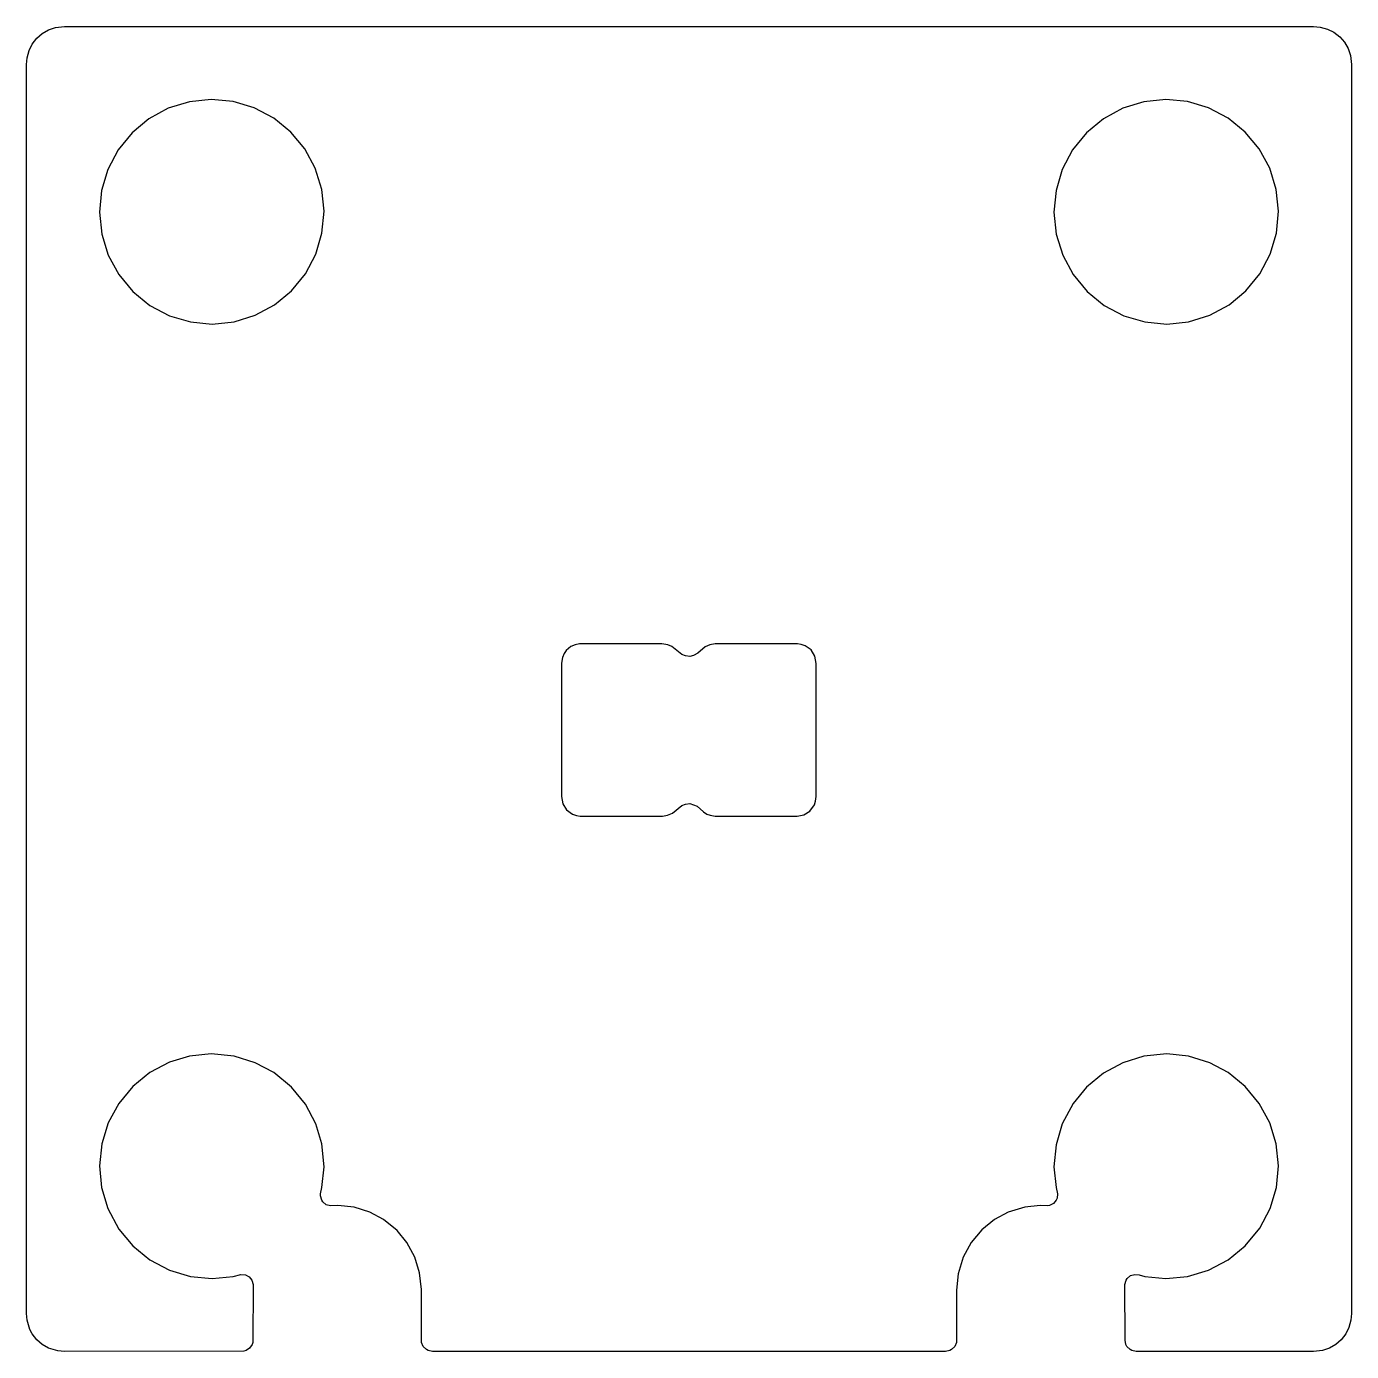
# Model space of a CAD drawing. Header units: millimetres. Extents: x -17.7 to 17.7, y -17.7 to 17.7.
import ezdxf

# ---------------------------------------------------------------- set-up
doc = ezdxf.new("R2010")
doc.units = ezdxf.units.MM

msp = doc.modelspace()

# ---------------------------------------------------------------- linework, layer by layer
for points in [[(-11.6558, -17.4585), (-11.6728, -17.5148), (-11.7379, -17.6121), (-11.8352, -17.6772), (-11.8915, -17.6942), (-16.6853, -17.7), (-16.8657, -17.6837), (-17.1087, -17.61), (-17.2784, -17.5127), (-17.4259, -17.3843), (-17.5454, -17.2295), (-17.61, -17.1087), (-17.6837, -16.8657), (-17.7, -16.6853), (-17.7, 16.6853), (-17.6837, 16.8657), (-17.6325, 17.0544), (-17.5454, 17.2295), (-17.4259, 17.3843), (-17.2784, 17.5127), (-17.1087, 17.61), (-16.9234, 17.6722), (-16.6853, 17.7), (16.6853, 17.7), (16.8657, 17.6837), (17.0544, 17.6325), (17.2295, 17.5454), (17.3843, 17.4259), (17.5127, 17.2784), (17.61, 17.1087), (17.6722, 16.9234), (17.7, 16.6853), (17.7, -16.6853), (17.6837, -16.8657), (17.6325, -17.0544), (17.5454, -17.2295), (17.4259, -17.3843), (17.2784, -17.5127), (17.1087, -17.61), (16.9234, -17.6722), (16.6853, -17.7), (11.95, -17.7), (11.8352, -17.6772), (11.7833, -17.6494), (11.7006, -17.5667), (11.6728, -17.5148), (11.65, -17.4), (11.6418, -15.9084), (11.6758, -15.7964), (11.7085, -15.7475), (11.799, -15.6732), (11.911, -15.6393), (12.0275, -15.6507), (12.1794, -15.6938), (12.7353, -15.7486), (13.3206, -15.6938), (13.8839, -15.5259), (14.4037, -15.2514), (14.8599, -14.8807), (15.2514, -14.4037), (15.5259, -13.8839), (15.6938, -13.3206), (15.7486, -12.7353), (15.6881, -12.1506), (15.5147, -11.589), (15.2351, -11.0719), (14.8599, -10.6193), (14.4037, -10.2486), (13.911, -9.9853), (13.3494, -9.8119), (12.7647, -9.7514), (12.1506, -9.8119), (11.589, -9.9853), (11.0719, -10.2649), (10.6193, -10.6401), (10.2649, -11.0719), (9.9741, -11.6161), (9.8062, -12.1794), (9.7514, -12.7647), (9.8062, -13.3206), (9.8467, -13.4837), (9.8352, -13.6002), (9.8127, -13.6546), (9.7384, -13.745), (9.6352, -13.8002), (9.5775, -13.8117), (9.3853, -13.8014), (8.9757, -13.8418), (8.526, -13.9782), (8.163, -14.1722), (7.8204, -14.4497), (7.5385, -14.7886), (7.3282, -15.176), (7.1918, -15.6257), (7.15, -16.0574), (7.1442, -17.4585), (7.0994, -17.5667), (7.0167, -17.6494), (6.9648, -17.6772), (6.85, -17.7), (-6.85, -17.7), (-6.9648, -17.6772), (-7.0167, -17.6494), (-7.0994, -17.5667), (-7.1442, -17.4585), (-7.1507, -16.0427), (-7.1975, -15.5969), (-7.3282, -15.176), (-7.5385, -14.7886), (-7.7997, -14.4704), (-8.163, -14.1722), (-8.526, -13.9782), (-8.9469, -13.8475), (-9.3853, -13.8014), (-9.5775, -13.8117), (-9.6895, -13.7777), (-9.78, -13.7035), (-9.8127, -13.6546), (-9.8467, -13.5425), (-9.8467, -13.4837), (-9.8062, -13.3206), (-9.7514, -12.7647), (-9.8119, -12.1506), (-9.9741, -11.6161), (-10.2486, -11.0963), (-10.6193, -10.6401), (-11.0963, -10.2486), (-11.589, -9.9853), (-12.1506, -9.8119), (-12.7647, -9.7514), (-13.3494, -9.8119), (-13.8839, -9.9741), (-14.4037, -10.2486), (-14.8599, -10.6193), (-15.2351, -11.0719), (-15.5147, -11.589), (-15.6881, -12.1506), (-15.7486, -12.7353), (-15.6938, -13.3206), (-15.5259, -13.8839), (-15.2351, -14.4281), (-14.8599, -14.8807), (-14.4037, -15.2514), (-13.8839, -15.5259), (-13.3206, -15.6938), (-12.7353, -15.7486), (-12.1794, -15.6938), (-11.9698, -15.6393), (-11.8533, -15.6507), (-11.7501, -15.7059), (-11.6758, -15.7964), (-11.6418, -15.9084)], [(-11.589, 9.9853), (-11.0719, 10.2649), (-10.6193, 10.6401), (-10.2486, 11.0963), (-9.9741, 11.6161), (-9.8062, 12.1794), (-9.7514, 12.7647), (-9.8119, 13.3494), (-9.9853, 13.911), (-10.2649, 14.4281), (-10.6401, 14.8807), (-11.0963, 15.2514), (-11.6161, 15.5259), (-12.1794, 15.6938), (-12.7647, 15.7486), (-13.3494, 15.6881), (-13.911, 15.5147), (-14.4281, 15.2351), (-14.8807, 14.8599), (-15.2514, 14.4037), (-15.5259, 13.8839), (-15.6938, 13.3206), (-15.7486, 12.7353), (-15.6881, 12.1506), (-15.5147, 11.589), (-15.2351, 11.0719), (-14.8599, 10.6193), (-14.4037, 10.2486), (-13.8839, 9.9741), (-13.3206, 9.8062), (-12.7353, 9.7514), (-12.1506, 9.8119)], [(14.8807, 10.6401), (15.2514, 11.0963), (15.5259, 11.6161), (15.6938, 12.1794), (15.7486, 12.7647), (15.6881, 13.3494), (15.5147, 13.911), (15.2351, 14.4281), (14.8599, 14.8807), (14.4037, 15.2514), (13.8839, 15.5259), (13.3206, 15.6938), (12.7353, 15.7486), (12.1506, 15.6881), (11.589, 15.5147), (11.0719, 15.2351), (10.6193, 14.8599), (10.2486, 14.4037), (9.9741, 13.8839), (9.8062, 13.3206), (9.7514, 12.7353), (9.8119, 12.1506), (9.9853, 11.589), (10.2649, 11.0719), (10.6401, 10.6193), (11.0963, 10.2486), (11.6161, 9.9741), (12.1794, 9.8062), (12.7647, 9.7514), (13.3494, 9.8119), (13.911, 9.9853), (14.4281, 10.2649)], [(-0.0921, 0.8834), (-0.1904, 0.92), (-0.4555, 1.1346), (-0.5698, 1.1819), (-0.7239, 1.205), (-2.9247, 1.2027), (-3.0393, 1.1823), (-3.1553, 1.1342), (-3.2817, 1.0293), (-3.3373, 0.9478), (-3.3819, 0.8402), (-3.405, 0.6861), (-3.405, -2.872), (-3.3714, -3.067), (-3.2699, -3.2324), (-3.1133, -3.347), (-3.0064, -3.3817), (-2.9048, -3.394), (-0.7052, -3.394), (-0.5707, -3.3723), (-0.445, -3.3192), (-0.1904, -3.11), (-0.0921, -3.0734), (0.0244, -3.0619), (0.2205, -3.1288), (0.3888, -3.2853), (0.4736, -3.3402), (0.5645, -3.3748), (0.6952, -3.394), (2.8905, -3.394), (3.0671, -3.3615), (3.2324, -3.2599), (3.3513, -3.0932), (3.3816, -2.9955), (3.395, -2.8761), (3.395, 0.682), (3.3614, 0.877), (3.2599, 1.0424), (3.1033, 1.157), (2.9964, 1.1917), (2.8948, 1.204), (0.6952, 1.204), (0.5607, 1.1823), (0.435, 1.1292), (0.2316, 0.9555), (0.123, 0.8958), (0.0244, 0.8719)]]:
    msp.add_lwpolyline(points, close=True)

doc.saveas('drawing.dxf')
